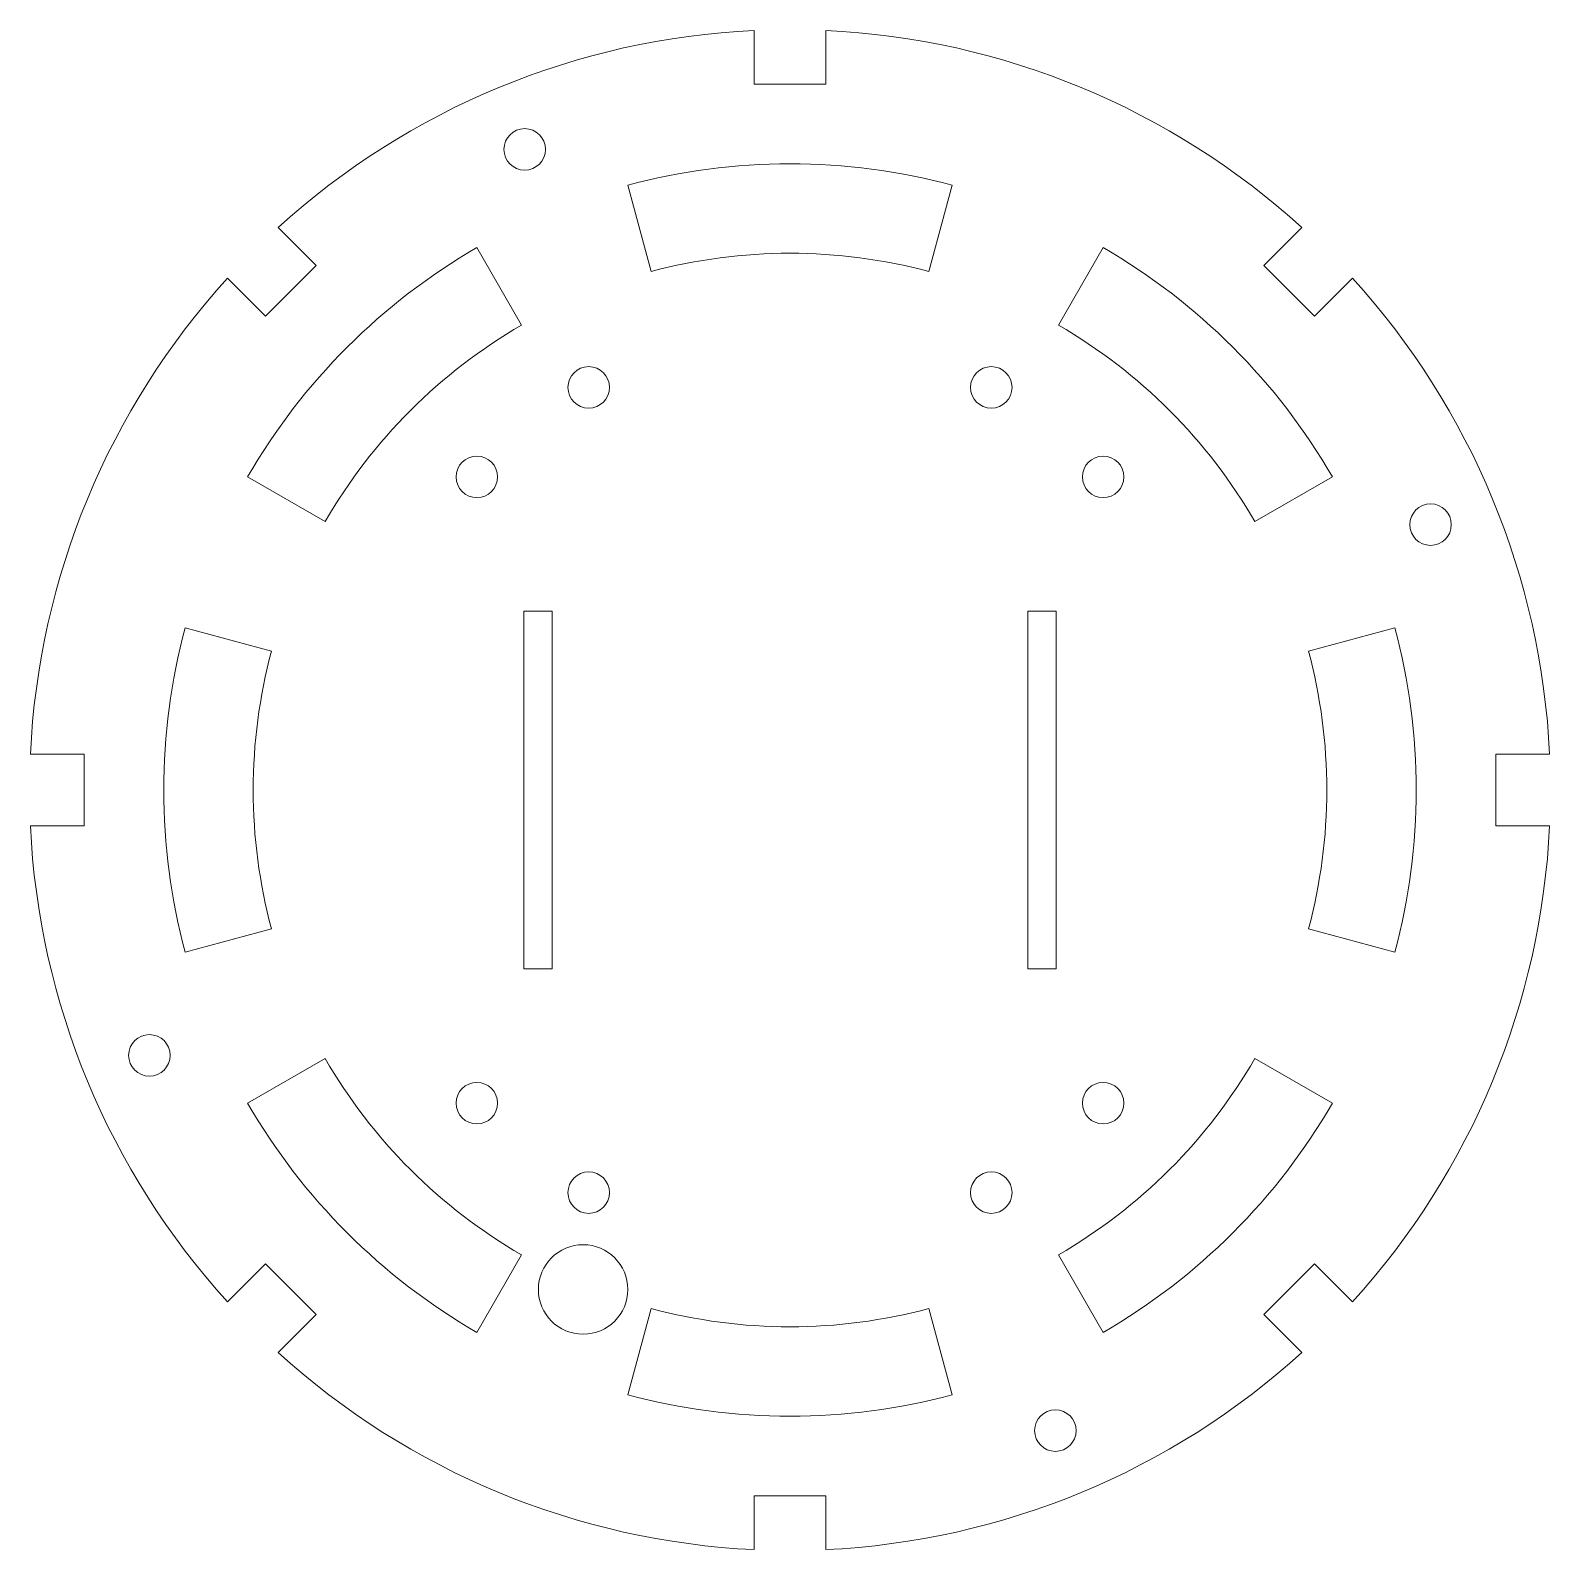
# Model space of a CAD drawing. Header units: inches. Extents: x 1.61 to 5.85, y 2.95 to 7.19.
import ezdxf

# ---------------------------------------------------------------- set-up
doc = ezdxf.new("R2010")
doc.units = ezdxf.units.IN
doc.header["$MEASUREMENT"] = 0

msp = doc.modelspace()

# ---------------------------------------------------------------- linework, layer by layer
at = {"color": 1, "linetype": 'Continuous', "lineweight": 15}
for p, q in [((3.6287, 7.0405), (3.6287, 7.1905)), ((3.8287, 7.1905), (3.8287, 7.0405)), ((3.8287, 7.0405), (3.6287, 7.0405)), ((2.2985, 6.6395), (2.4045, 6.5334)), ((5.0529, 6.5334), (5.1589, 6.6395)), ((2.2631, 6.392), (2.1571, 6.4981)), ((2.4045, 6.5334), (2.2631, 6.392)), ((5.1943, 6.392), (5.0529, 6.5334)), ((5.3004, 6.4981), (5.1943, 6.392)), ((1.6061, 5.1678), (1.7561, 5.1678)), ((1.7561, 5.1678), (1.7561, 4.9678)), ((5.7014, 5.1678), (5.8514, 5.1678)), ((5.7014, 4.9678), (5.7014, 5.1678)), ((1.7561, 4.9678), (1.6061, 4.9678)), ((5.8514, 4.9678), (5.7014, 4.9678)), ((2.1571, 3.6376), (2.2631, 3.7437)), ((2.2631, 3.7437), (2.4045, 3.6023)), ((5.0529, 3.6023), (5.1943, 3.7437)), ((5.1943, 3.7437), (5.3004, 3.6376)), ((2.4045, 3.6023), (2.2985, 3.4962)), ((5.1589, 3.4962), (5.0529, 3.6023)), ((3.6287, 3.0952), (3.8287, 3.0952)), ((3.6287, 2.9452), (3.6287, 3.0952)), ((3.8287, 3.0952), (3.8287, 2.9452))]:
    msp.add_line(p, q, dxfattribs=at)
at = {"color": 7, "linetype": 'Continuous', "lineweight": 15}
for p, q in [((3.2758, 6.7582), (3.3405, 6.5167)), ((4.1169, 6.5167), (4.1816, 6.7582)), ((2.9787, 6.3669), (2.8537, 6.5834)), ((4.6037, 6.5834), (4.4787, 6.3669)), ((2.2132, 5.9428), (2.4297, 5.8178)), ((5.0277, 5.8178), (5.2443, 5.9428)), ((3.0637, 5.5678), (2.985, 5.5678)), ((2.985, 5.5678), (2.985, 4.5678)), ((3.0637, 4.5678), (3.0637, 5.5678)), ((4.4724, 5.5678), (4.3937, 5.5678)), ((4.3937, 5.5678), (4.3937, 4.5678)), ((4.4724, 4.5678), (4.4724, 5.5678)), ((2.2798, 5.4561), (2.0383, 5.5208)), ((5.4191, 5.5208), (5.1776, 5.4561)), ((2.0383, 4.6149), (2.2798, 4.6796)), ((5.1776, 4.6796), (5.4191, 4.6149)), ((2.985, 4.5678), (3.0637, 4.5678)), ((4.3937, 4.5678), (4.4724, 4.5678)), ((2.4297, 4.3178), (2.2132, 4.1928)), ((5.2443, 4.1928), (5.0277, 4.3178)), ((2.8537, 3.5523), (2.9787, 3.7688)), ((4.4787, 3.7688), (4.6037, 3.5523)), ((3.3405, 3.619), (3.2758, 3.3775)), ((4.1816, 3.3775), (4.1169, 3.619))]:
    msp.add_line(p, q, dxfattribs=at)
for centre, radius in [((2.9873, 6.8579), 0.058), ((3.1662, 6.1928), 0.058), ((4.2912, 6.1928), 0.058), ((2.8537, 5.9428), 0.058), ((4.6037, 5.9428), 0.058), ((5.5187, 5.8093), 0.058), ((1.9387, 4.3264), 0.058), ((2.8537, 4.1928), 0.058), ((4.6037, 4.1928), 0.058), ((3.1662, 3.9428), 0.058), ((4.2912, 3.9428), 0.058), ((3.1506, 3.6721), 0.125), ((4.4702, 3.2778), 0.058)]:
    msp.add_circle(centre, radius, dxfattribs=at)
at = {"color": 1, "linetype": 'Continuous', "lineweight": 15}
for start, end in [(92.6973, 132.3027), (47.6973, 87.3027), (137.6973, 177.3027), (2.6973, 42.3027), (182.6973, 222.3027), (317.6973, 357.3027), (227.6973, 267.3027), (272.6973, 312.3027)]:
    msp.add_arc((3.7287, 5.0678), 2.125, start, end, dxfattribs=at)
at = {"color": 7, "linetype": 'Continuous', "lineweight": 15}
for radius, start, end in [(1.75, 75, 105), (1.75, 120, 150), (1.75, 30, 60), (1.5, 75, 105), (1.5, 120, 150), (1.5, 30, 60), (1.75, 165, 195), (1.75, 345, 15), (1.5, 165, 195), (1.5, 345, 15), (1.5, 210, 240), (1.5, 300, 330), (1.75, 210, 240), (1.75, 300, 330), (1.5, 255, 285), (1.75, 255, 285)]:
    msp.add_arc((3.7287, 5.0678), radius, start, end, dxfattribs=at)

doc.saveas('drawing.dxf')
